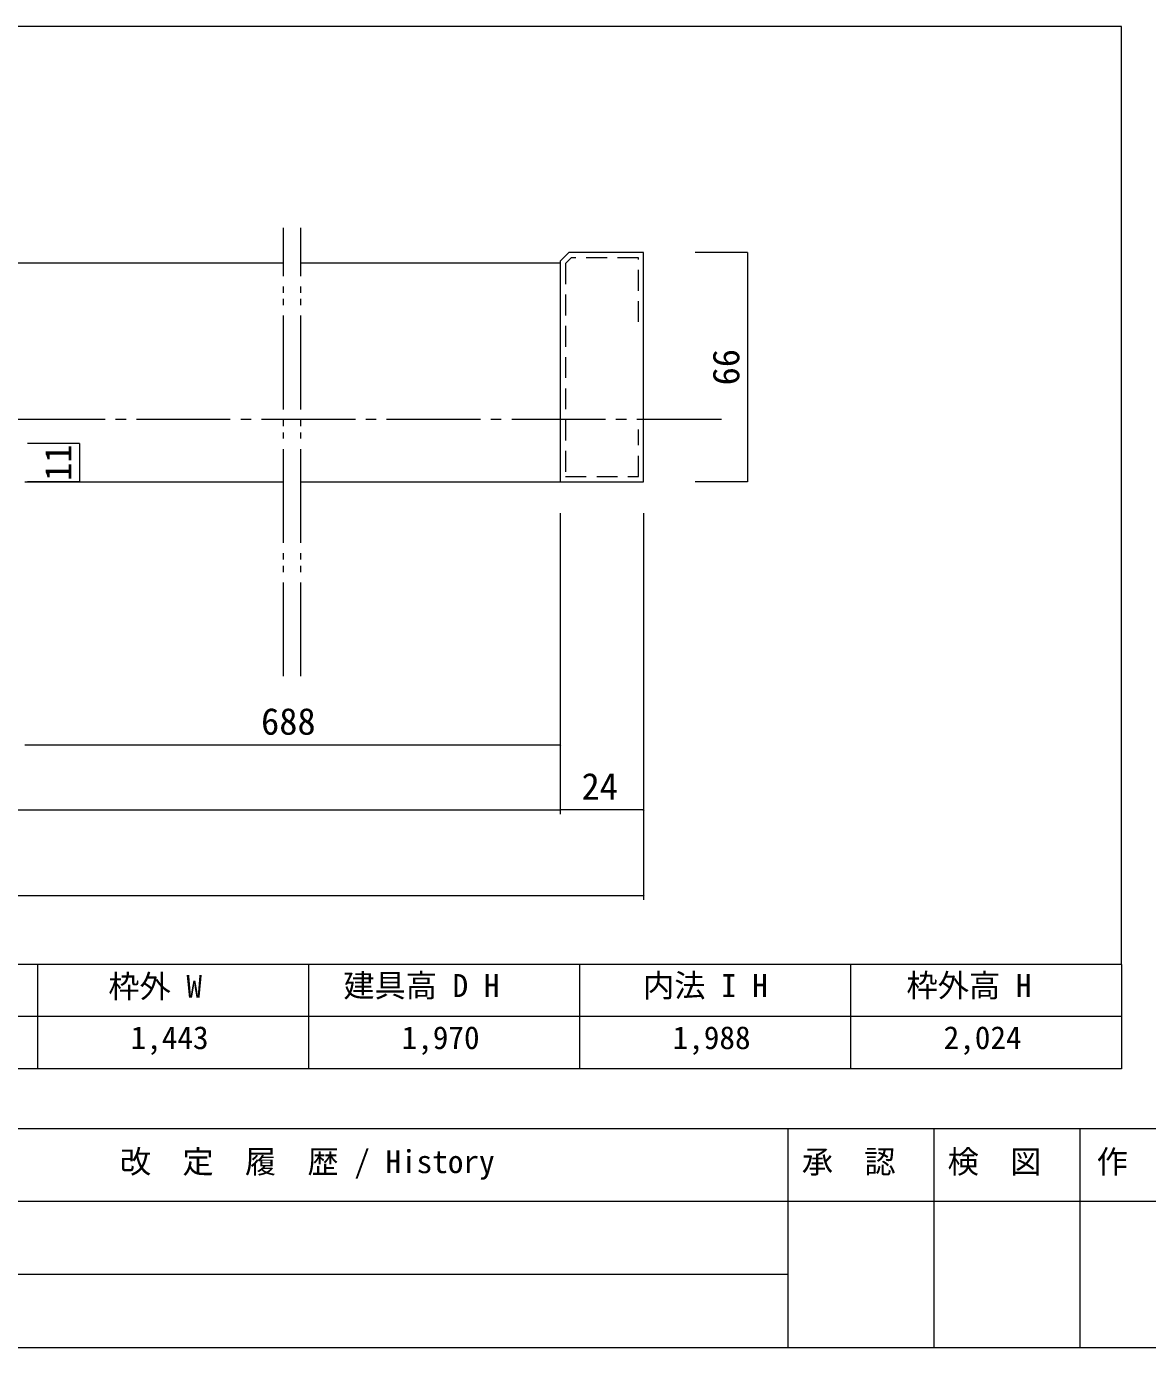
# Model space of a CAD drawing. Units: millimetres on the paper, enlarged 10 times, with parts at other scales. Extents: x -1985 to 2015, y -1370 to 1400.
# Drawn here: x -656 to 420, y -1370 to -102 of the extents above; entities that cross this region are included whole.
import ezdxf
from ezdxf.enums import TextEntityAlignment as Align

# ---------------------------------------------------------------- set-up
doc = ezdxf.new("R2010")
doc.units = ezdxf.units.MM
doc.header["$LTSCALE"] = 10
for name, pattern in [('CHAIN2', [12, 9, -1, 1, -1]), ('DOUBLE_CHAIN2', [12.8, 9, -1, 0.6, -0.6, 0.6, -1]), ('USER9', [3, 2, -1])]:
    doc.linetypes.add(name, pattern=pattern)
doc.layers.add('1-1_0', color=7, linetype='Continuous', lineweight=20)
doc.layers.add('2-1', color=7, linetype='Continuous', lineweight=20)
doc.styles.add('ＭＳ ゴシック', font='')
doc.styles.get('ＭＳ ゴシック').set_extended_font_data('MS Gothic')

msp = doc.modelspace()

# ---------------------------------------------------------------- linework, layer by layer
at = {"layer": '1-1_0'}
for p, q in [((395, -102.5), (-1935, -102.5)), ((395, -102.5), (-1935, -102.5)), ((395, -102.5), (-1935, -102.5)), ((395, -102.5), (-1935, -102.5)), ((395, -1002.5), (395, -102.5)), ((395, -1002.5), (395, -102.5)), ((395, -1002.5), (-1935, -1002.5)), ((395, -1002.5), (-1935, -1002.5)), ((395, -1002.5), (-1935, -1002.5)), ((-645, -1002.5), (-645, -1102.5)), ((-385, -1002.5), (-385, -1102.5)), ((-125, -1002.5), (-125, -1102.5)), ((135, -1002.5), (135, -1102.5)), ((395, -1002.5), (395, -1102.5)), ((395, -1052.5), (-1935, -1052.5)), ((395, -1102.5), (-1935, -1102.5)), ((2015, -1160), (-1985, -1160)), ((75, -1160), (75, -1370)), ((215, -1160), (215, -1370)), ((355, -1160), (355, -1370)), ((2015, -1230), (-1175, -1230)), ((75, -1300), (-1175, -1300)), ((-1985, -1370), (2015, -1370))]:
    msp.add_line(p, q, dxfattribs=at)
at = {"layer": '2-1', "linetype": 'DOUBLE_CHAIN2'}
for p, q in [((-409.16, -725.96), (-409.16, -295.85)), ((-392.49, -725.96), (-392.49, -295.85))]:
    msp.add_line(p, q, dxfattribs=at)
at = {"layer": '2-1'}
for p, q in [((-1060.75, -329.38), (-409.16, -329.38)), ((-392.49, -329.38), (-143.51, -329.38)), ((-143.51, -327.72), (-135.17, -319.38)), ((-63.51, -319.38), (-135.17, -319.38)), ((-63.51, -539.38), (-63.51, -319.38)), ((-657.11, -539.38), (-409.16, -539.38)), ((-392.49, -539.38), (-143.51, -539.38))]:
    msp.add_line(p, q, dxfattribs=at)
at = {"layer": '2-1', "color": 4, "lineweight": 9}
for p, q in [((36, -319.38), (-14, -319.38)), ((36, -319.38), (36, -539.38)), ((-604.72, -502.72), (-654.72, -502.72)), ((-604.72, -502.72), (-604.72, -539.38)), ((-604.72, -539.38), (-654.72, -539.38)), ((36, -539.38), (-14, -539.38)), ((-143.51, -569.38), (-143.51, -858.34)), ((-143.51, -569.38), (-143.51, -795.99)), ((-143.51, -569.38), (-143.51, -858.34)), ((-63.51, -569.38), (-63.51, -858.34)), ((-63.51, -569.38), (-63.51, -940.35)), ((-657.11, -791.82), (-143.51, -791.82)), ((-142.99, -791.82), (-144.03, -791.82)), ((-1396.75, -854.18), (-143.51, -854.18)), ((-142.99, -854.18), (-144.03, -854.18)), ((-144.03, -854.18), (-142.99, -854.18)), ((-63.51, -854.18), (-143.51, -854.18)), ((-62.99, -854.18), (-64.03, -854.18)), ((-1476.75, -936.19), (-63.51, -936.19)), ((-62.99, -936.19), (-64.03, -936.19))]:
    msp.add_line(p, q, dxfattribs=at)
at = {"layer": '2-1', "color": 4, "linetype": 'CHAIN2', "lineweight": 9}
msp.add_line((-1510.08, -479.38), (11.3, -479.38), dxfattribs=at)
at = {"layer": '2-1'}
msp.add_lwpolyline([(-143.51, -327.72), (-143.51, -539.38), (-63.51, -539.38)], dxfattribs=at)
at = {"layer": '2-1', "linetype": 'USER9'}
for points in [[(-68.51, -386.05), (-68.51, -324.38), (-133.1, -324.38), (-138.51, -329.79)], [(-138.51, -329.79), (-138.51, -534.39), (-68.51, -534.39), (-68.51, -489.05)]]:
    msp.add_lwpolyline(points, dxfattribs=at)
at = {"layer": '2-1', "color": 4, "lineweight": 9}
for centre, start, end in [((-143.51, -791.82), 180, 0), ((-143.51, -854.18), 0, 180), ((-143.51, -854.18), 180, 0), ((-63.51, -854.18), 180, 0), ((-63.51, -936.19), 180, 0)]:
    msp.add_arc(centre, 0.521, start, end, dxfattribs=at)

# ---------------------------------------------------------------- texts
at = {"layer": '1-1_0', "style": 'ＭＳ ゴシック'}
for s, p in [('枠外 W', (-577.08, -1041.02)), ('建具高 D H', (-351.7, -1040.24)), ('内法 I H', (-64.13, -1040.24)), ('枠外高 H', (188.69, -1040.24)), ('1,443', (-555.67, -1090.25)), ('1,970', (-295.67, -1090.25)), ('1,988', (-35.67, -1090.25)), ('2,024', (224.33, -1090.25)), ('改\u3000定\u3000履\u3000歴 / History', (-566.02, -1209.21)), ('承\u3000認', (88.24, -1209.21)), ('検\u3000図', (228.1, -1209.21)), ('作\u3000成', (371.17, -1209.21))]:
    msp.add_text(s, height=21.99, dxfattribs=at).set_placement(p, align=Align.BOTTOM_LEFT)
at = {"layer": '2-1', "style": 'ＭＳ ゴシック'}
for s, p in [('66', (36, -446.88)), ('11', (-604.72, -538.55))]:
    msp.add_text(s, height=25.66, rotation=90, dxfattribs=at).set_placement(p, align=Align.BOTTOM_LEFT)
for s, p in [('688', (-430.53, -789.74)), ('24', (-123.06, -852.09))]:
    msp.add_text(s, height=25.66, dxfattribs=at).set_placement(p, align=Align.BOTTOM_LEFT)

doc.saveas('drawing.dxf')
